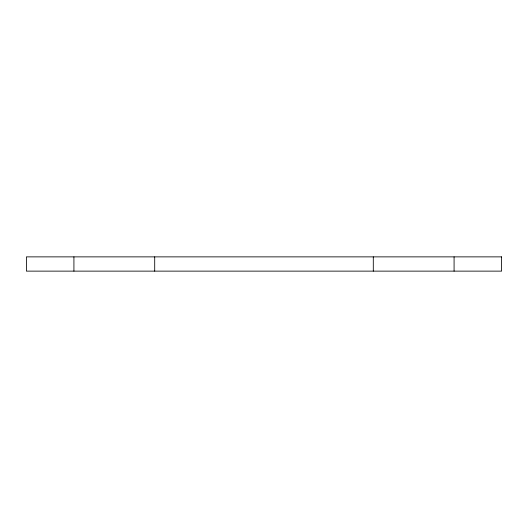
<?xml version="1.0" encoding="UTF-8"?>
<svg xmlns="http://www.w3.org/2000/svg" width="528" height="528" viewBox="0 0 528 528"><rect width="100%" height="100%" fill="white"/><g stroke="black" fill="none" stroke-linecap="round" stroke-linejoin="round"><path stroke-width="0.79" d="M454.08 256.872L454.08 271.128M373.296 256.872L373.296 271.128M154.704 256.872L154.704 271.128M73.92 256.872L73.92 271.128M501.6 256.872L26.4 256.872L26.4 271.128L501.6 271.128L501.6 256.872"/></g></svg>
